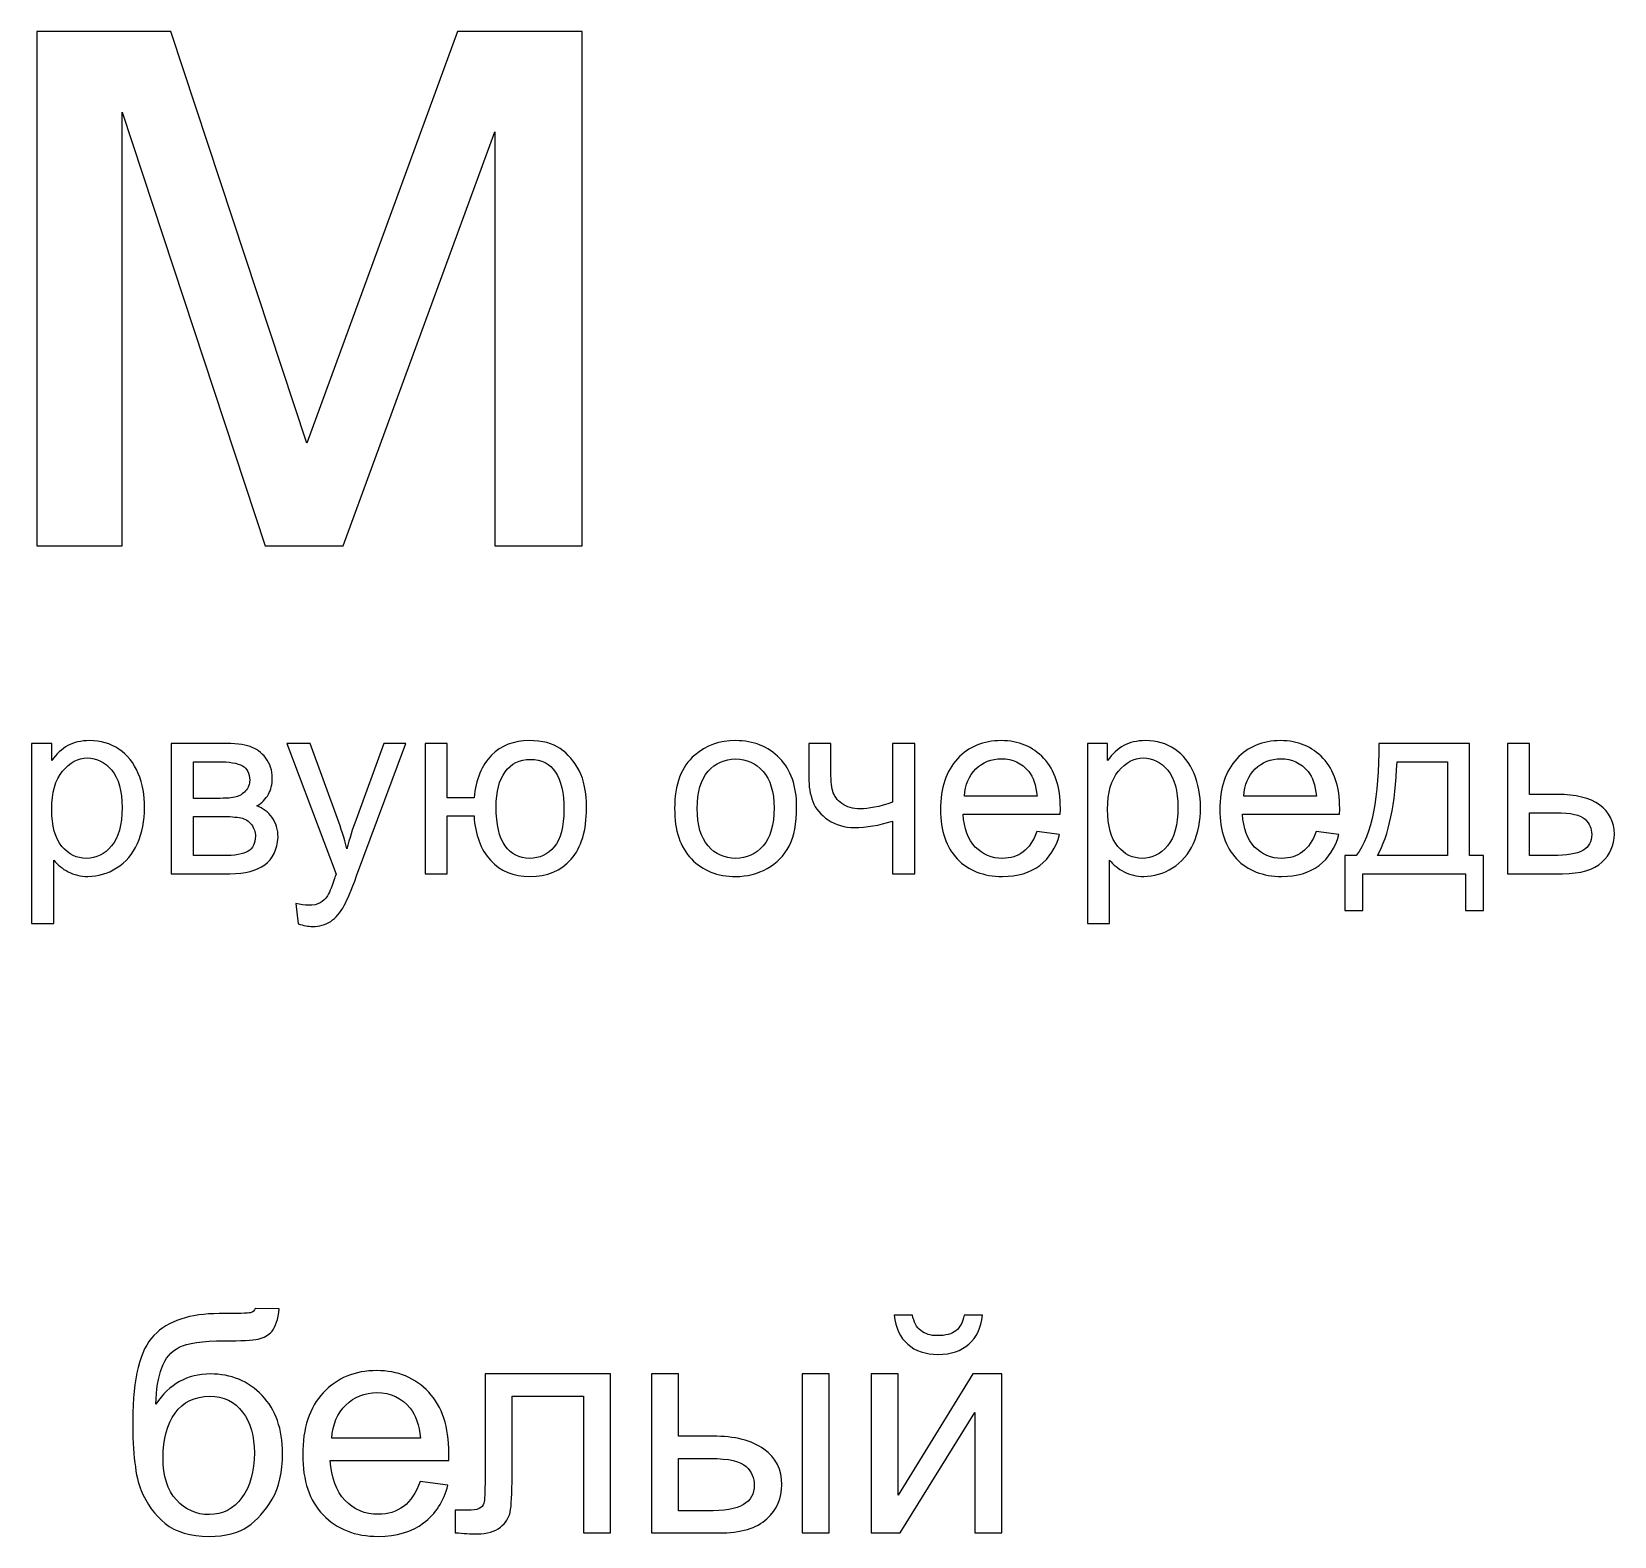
# Model space of a CAD drawing. Header units: millimetres. Extents: x 599 to 6075, y -2288 to 200.
# Drawn here: x 973.7 to 1132.3, y -792.6 to -641.8 of the extents above; entities that cross this region are included whole.
import ezdxf

# ---------------------------------------------------------------- set-up
doc = ezdxf.new("R2010")
doc.units = ezdxf.units.MM
doc.header["$MEASUREMENT"] = 0
doc.layers.add('layer 1', color=7, linetype='Continuous')

msp = doc.modelspace()

# ---------------------------------------------------------------- linework, layer by layer
at = {"layer": 'layer 1', "color": 250}
for points, knots in [([(974.2663, -641.8322), (974.2663, -641.8322), (987.7062, -641.8322), (987.7062, -641.8322), (987.7062, -641.8322), (987.7062, -641.8322), (1001.3282, -683.0789), (1001.3282, -683.0789), (1001.3282, -683.0789), (1001.3282, -683.0789), (1016.4068, -641.8322), (1016.4068, -641.8322), (1016.4068, -641.8322), (1016.4068, -641.8322), (1028.8867, -641.8322), (1028.8867, -641.8322), (1028.8867, -641.8322), (1028.8867, -641.8322), (1028.8867, -693.374), (1028.8867, -693.374), (1028.8867, -693.374), (1028.8867, -693.374), (1020.1475, -693.374), (1020.1475, -693.374), (1020.1475, -693.374), (1020.1475, -693.374), (1020.1475, -651.879), (1020.1475, -651.879), (1020.1475, -651.879), (1020.1475, -651.879), (1004.9696, -693.374), (1004.9696, -693.374), (1004.9696, -693.374), (1004.9696, -693.374), (997.1572, -693.374), (997.1572, -693.374), (997.1572, -693.374), (997.1572, -693.374), (982.8069, -649.8928), (982.8069, -649.8928), (982.8069, -649.8928), (982.8069, -649.8928), (982.8069, -693.374), (982.8069, -693.374), (982.8069, -693.374), (982.8069, -693.374), (974.2663, -693.374), (974.2663, -693.374), (974.2663, -693.374), (974.2663, -693.374), (974.2663, -641.8322), (974.2663, -641.8322)], [0, 0, 0, 0, 0.07142857, 0.07142857, 0.07142857, 0.07142857, 0.14285714, 0.14285714, 0.14285714, 0.14285714, 0.21428571, 0.21428571, 0.21428571, 0.21428571, 0.28571429, 0.28571429, 0.28571429, 0.28571429, 0.35714286, 0.35714286, 0.35714286, 0.35714286, 0.42857143, 0.42857143, 0.42857143, 0.42857143, 0.5, 0.5, 0.5, 0.5, 0.57142857, 0.57142857, 0.57142857, 0.57142857, 0.64285714, 0.64285714, 0.64285714, 0.64285714, 0.71428571, 0.71428571, 0.71428571, 0.71428571, 0.78571429, 0.78571429, 0.78571429, 0.78571429, 0.85714286, 0.85714286, 0.85714286, 0.85714286, 1, 1, 1, 1]), ([(996.1523, -769.778), (996.1523, -769.778), (998.5474, -769.8087), (998.5474, -769.8087), (998.5474, -769.8087), (998.44, -770.8783), (998.1994, -771.6255), (997.8361, -772.0452), (997.8361, -772.0452), (997.4727, -772.4649), (997.007, -772.731), (996.4338, -772.8538), (996.4338, -772.8538), (995.8606, -772.9715), (994.7347, -773.0329), (993.0612, -773.0329), (993.0612, -773.0329), (990.84, -773.0329), (989.3252, -773.2479), (988.5166, -773.6778), (988.5166, -773.6778), (987.7131, -774.1077), (987.1296, -774.7935), (986.7765, -775.7351), (986.7765, -775.7351), (986.4234, -776.6819), (986.2289, -777.8948), (986.188, -779.3841), (986.188, -779.3841), (986.8686, -778.3708), (987.6619, -777.6134), (988.5729, -777.1067), (988.5729, -777.1067), (989.4787, -776.6), (990.5074, -776.3493), (991.6435, -776.3493), (991.6435, -776.3493), (993.7316, -776.3493), (995.4614, -777.0658), (996.833, -778.4987), (996.833, -778.4987), (998.1994, -779.9317), (998.8852, -781.8714), (998.8852, -784.3228), (998.8852, -784.3228), (998.8852, -786.1806), (998.5423, -787.7057), (997.8514, -788.893), (997.8514, -788.893), (997.1605, -790.0803), (996.3417, -791.0015), (995.3949, -791.6515), (995.3949, -791.6515), (994.4532, -792.3015), (993.1635, -792.6239), (991.5361, -792.6239), (991.5361, -792.6239), (989.6425, -792.6239), (988.1737, -792.194), (987.1245, -791.3291), (987.1245, -791.3291), (986.0754, -790.4642), (985.2719, -789.3587), (984.7089, -788.0127), (984.7089, -788.0127), (984.1511, -786.6668), (983.8696, -784.3177), (983.8696, -780.9758), (983.8696, -780.9758), (983.8696, -776.774), (984.581, -773.9439), (985.9986, -772.4853), (985.9986, -772.4853), (987.4162, -771.0268), (989.6015, -770.3), (992.5494, -770.3), (992.5494, -770.3), (994.3867, -770.3), (995.4256, -770.2693), (995.6764, -770.2079), (995.6764, -770.2079), (995.922, -770.1465), (996.0807, -770.0032), (996.1523, -769.778)], [0, 0, 0, 0, 0.04545455, 0.04545455, 0.04545455, 0.04545455, 0.09090909, 0.09090909, 0.09090909, 0.09090909, 0.13636364, 0.13636364, 0.13636364, 0.13636364, 0.18181818, 0.18181818, 0.18181818, 0.18181818, 0.22727273, 0.22727273, 0.22727273, 0.22727273, 0.27272727, 0.27272727, 0.27272727, 0.27272727, 0.31818182, 0.31818182, 0.31818182, 0.31818182, 0.36363636, 0.36363636, 0.36363636, 0.36363636, 0.40909091, 0.40909091, 0.40909091, 0.40909091, 0.45454545, 0.45454545, 0.45454545, 0.45454545, 0.5, 0.5, 0.5, 0.5, 0.54545455, 0.54545455, 0.54545455, 0.54545455, 0.59090909, 0.59090909, 0.59090909, 0.59090909, 0.63636364, 0.63636364, 0.63636364, 0.63636364, 0.68181818, 0.68181818, 0.68181818, 0.68181818, 0.72727273, 0.72727273, 0.72727273, 0.72727273, 0.77272727, 0.77272727, 0.77272727, 0.77272727, 0.81818182, 0.81818182, 0.81818182, 0.81818182, 0.86363636, 0.86363636, 0.86363636, 0.86363636, 0.90909091, 0.90909091, 0.90909091, 0.90909091, 1, 1, 1, 1]), ([(1067.1772, -770.4536), (1067.1772, -770.4536), (1069.0196, -770.4536), (1069.0196, -770.4536), (1069.0196, -770.4536), (1068.8712, -771.7177), (1068.4106, -772.69), (1067.6429, -773.3656), (1067.6429, -773.3656), (1066.8753, -774.0463), (1065.8568, -774.384), (1064.5825, -774.384), (1064.5825, -774.384), (1063.303, -774.384), (1062.2795, -774.0463), (1061.5169, -773.3758), (1061.5169, -773.3758), (1060.7544, -772.7003), (1060.2938, -771.7279), (1060.1454, -770.4536), (1060.1454, -770.4536), (1060.1454, -770.4536), (1061.9878, -770.4536), (1061.9878, -770.4536), (1061.9878, -770.4536), (1062.1259, -771.1445), (1062.4074, -771.6614), (1062.822, -771.9991), (1062.822, -771.9991), (1063.2365, -772.342), (1063.7995, -772.5109), (1064.5006, -772.5109), (1064.5006, -772.5109), (1065.3143, -772.5109), (1065.9285, -772.3472), (1066.343, -772.0145), (1066.343, -772.0145), (1066.7576, -771.687), (1067.039, -771.1649), (1067.1772, -770.4536)], [0, 0, 0, 0, 0.09090909, 0.09090909, 0.09090909, 0.09090909, 0.18181818, 0.18181818, 0.18181818, 0.18181818, 0.27272727, 0.27272727, 0.27272727, 0.27272727, 0.36363636, 0.36363636, 0.36363636, 0.36363636, 0.45454545, 0.45454545, 0.45454545, 0.45454545, 0.54545455, 0.54545455, 0.54545455, 0.54545455, 0.63636364, 0.63636364, 0.63636364, 0.63636364, 0.72727273, 0.72727273, 0.72727273, 0.72727273, 0.81818182, 0.81818182, 0.81818182, 0.81818182, 1, 1, 1, 1]), ([(1012.6624, -787.1274), (1012.6624, -787.1274), (1015.4567, -787.4958), (1015.4567, -787.4958), (1015.4567, -787.4958), (1015.0217, -789.1182), (1014.2079, -790.3823), (1013.0206, -791.2779), (1013.0206, -791.2779), (1011.8333, -792.1735), (1010.3184, -792.6239), (1008.4709, -792.6239), (1008.4709, -792.6239), (1006.1474, -792.6239), (1004.305, -791.9074), (1002.9437, -790.4744), (1002.9437, -790.4744), (1001.5823, -789.0465), (1000.9017, -787.0352), (1000.9017, -784.4507), (1000.9017, -784.4507), (1000.9017, -781.7793), (1001.5874, -779.7014), (1002.9641, -778.2275), (1002.9641, -778.2275), (1004.3408, -776.7485), (1006.1269, -776.0115), (1008.3225, -776.0115), (1008.3225, -776.0115), (1010.4463, -776.0115), (1012.1813, -776.7331), (1013.5273, -778.1814), (1013.5273, -778.1814), (1014.8732, -779.6298), (1015.5488, -781.6667), (1015.5488, -784.2921), (1015.5488, -784.2921), (1015.5488, -784.4507), (1015.5437, -784.6913), (1015.5334, -785.0086), (1015.5334, -785.0086), (1015.5334, -785.0086), (1003.6653, -785.0086), (1003.6653, -785.0086), (1003.6653, -785.0086), (1003.7676, -786.7538), (1004.2589, -788.0946), (1005.1494, -789.0209), (1005.1494, -789.0209), (1006.0348, -789.9473), (1007.1454, -790.413), (1008.4709, -790.413), (1008.4709, -790.413), (1009.4586, -790.413), (1010.303, -790.152), (1010.9991, -789.63), (1010.9991, -789.63), (1011.7002, -789.1079), (1012.2529, -788.2737), (1012.6624, -787.1274)], [0, 0, 0, 0, 0.0625, 0.0625, 0.0625, 0.0625, 0.125, 0.125, 0.125, 0.125, 0.1875, 0.1875, 0.1875, 0.1875, 0.25, 0.25, 0.25, 0.25, 0.3125, 0.3125, 0.3125, 0.3125, 0.375, 0.375, 0.375, 0.375, 0.4375, 0.4375, 0.4375, 0.4375, 0.5, 0.5, 0.5, 0.5, 0.5625, 0.5625, 0.5625, 0.5625, 0.625, 0.625, 0.625, 0.625, 0.6875, 0.6875, 0.6875, 0.6875, 0.75, 0.75, 0.75, 0.75, 0.8125, 0.8125, 0.8125, 0.8125, 0.875, 0.875, 0.875, 0.875, 1, 1, 1, 1]), ([(1019.1722, -776.3493), (1019.1722, -776.3493), (1031.7313, -776.3493), (1031.7313, -776.3493), (1031.7313, -776.3493), (1031.7313, -776.3493), (1031.7313, -792.2707), (1031.7313, -792.2707), (1031.7313, -792.2707), (1031.7313, -792.2707), (1029.0291, -792.2707), (1029.0291, -792.2707), (1029.0291, -792.2707), (1029.0291, -792.2707), (1029.0291, -778.5909), (1029.0291, -778.5909), (1029.0291, -778.5909), (1029.0291, -778.5909), (1021.8744, -778.5909), (1021.8744, -778.5909), (1021.8744, -778.5909), (1021.8744, -778.5909), (1021.8744, -786.5183), (1021.8744, -786.5183), (1021.8744, -786.5183), (1021.8744, -788.3659), (1021.813, -789.5839), (1021.6953, -790.1776), (1021.6953, -790.1776), (1021.5725, -790.7661), (1021.2449, -791.2779), (1020.7076, -791.718), (1020.7076, -791.718), (1020.1651, -792.1582), (1019.3872, -792.3782), (1018.3687, -792.3782), (1018.3687, -792.3782), (1017.7393, -792.3782), (1017.0125, -792.3373), (1016.1937, -792.2605), (1016.1937, -792.2605), (1016.1937, -792.2605), (1016.1937, -790.0138), (1016.1937, -790.0138), (1016.1937, -790.0138), (1016.1937, -790.0138), (1017.3759, -790.0138), (1017.3759, -790.0138), (1017.3759, -790.0138), (1017.9337, -790.0138), (1018.3329, -789.9575), (1018.5735, -789.8398), (1018.5735, -789.8398), (1018.814, -789.7272), (1018.9726, -789.543), (1019.0545, -789.2922), (1019.0545, -789.2922), (1019.1313, -789.0414), (1019.1722, -788.2277), (1019.1722, -786.851), (1019.1722, -786.851), (1019.1722, -786.851), (1019.1722, -776.3493), (1019.1722, -776.3493)], [0, 0, 0, 0, 0.05882353, 0.05882353, 0.05882353, 0.05882353, 0.11764706, 0.11764706, 0.11764706, 0.11764706, 0.17647059, 0.17647059, 0.17647059, 0.17647059, 0.23529412, 0.23529412, 0.23529412, 0.23529412, 0.29411765, 0.29411765, 0.29411765, 0.29411765, 0.35294118, 0.35294118, 0.35294118, 0.35294118, 0.41176471, 0.41176471, 0.41176471, 0.41176471, 0.47058824, 0.47058824, 0.47058824, 0.47058824, 0.52941176, 0.52941176, 0.52941176, 0.52941176, 0.58823529, 0.58823529, 0.58823529, 0.58823529, 0.64705882, 0.64705882, 0.64705882, 0.64705882, 0.70588235, 0.70588235, 0.70588235, 0.70588235, 0.76470588, 0.76470588, 0.76470588, 0.76470588, 0.82352941, 0.82352941, 0.82352941, 0.82352941, 0.88235294, 0.88235294, 0.88235294, 0.88235294, 1, 1, 1, 1]), ([(1035.8614, -776.3493), (1035.8614, -776.3493), (1038.5636, -776.3493), (1038.5636, -776.3493), (1038.5636, -776.3493), (1038.5636, -776.3493), (1038.5636, -782.5828), (1038.5636, -782.5828), (1038.5636, -782.5828), (1038.5636, -782.5828), (1041.972, -782.5828), (1041.972, -782.5828), (1041.972, -782.5828), (1044.1983, -782.5828), (1045.9076, -783.0126), (1047.1103, -783.8776), (1047.1103, -783.8776), (1048.313, -784.7425), (1048.9118, -785.9349), (1048.9118, -787.4549), (1048.9118, -787.4549), (1048.9118, -788.7855), (1048.4102, -789.9217), (1047.4071, -790.8685), (1047.4071, -790.8685), (1046.404, -791.8153), (1044.8022, -792.2861), (1042.5964, -792.2861), (1042.5964, -792.2861), (1042.5964, -792.2861), (1035.8614, -792.2861), (1035.8614, -792.2861), (1035.8614, -792.2861), (1035.8614, -792.2861), (1035.8614, -776.3493), (1035.8614, -776.3493)], [0, 0, 0, 0, 0.1, 0.1, 0.1, 0.1, 0.2, 0.2, 0.2, 0.2, 0.3, 0.3, 0.3, 0.3, 0.4, 0.4, 0.4, 0.4, 0.5, 0.5, 0.5, 0.5, 0.6, 0.6, 0.6, 0.6, 0.7, 0.7, 0.7, 0.7, 0.8, 0.8, 0.8, 0.8, 1, 1, 1, 1]), ([(1050.9384, -776.3493), (1050.9384, -776.3493), (1053.6406, -776.3493), (1053.6406, -776.3493), (1053.6406, -776.3493), (1053.6406, -776.3493), (1053.6406, -792.2861), (1053.6406, -792.2861), (1053.6406, -792.2861), (1053.6406, -792.2861), (1050.9384, -792.2861), (1050.9384, -792.2861), (1050.9384, -792.2861), (1050.9384, -792.2861), (1050.9384, -776.3493), (1050.9384, -776.3493)], [0, 0, 0, 0, 0.2, 0.2, 0.2, 0.2, 0.4, 0.4, 0.4, 0.4, 0.6, 0.6, 0.6, 0.6, 1, 1, 1, 1]), ([(1057.8423, -776.3493), (1057.8423, -776.3493), (1060.5445, -776.3493), (1060.5445, -776.3493), (1060.5445, -776.3493), (1060.5445, -776.3493), (1060.5445, -788.504), (1060.5445, -788.504), (1060.5445, -788.504), (1060.5445, -788.504), (1068.0524, -776.3493), (1068.0524, -776.3493), (1068.0524, -776.3493), (1068.0524, -776.3493), (1070.9542, -776.3493), (1070.9542, -776.3493), (1070.9542, -776.3493), (1070.9542, -776.3493), (1070.9542, -792.2861), (1070.9542, -792.2861), (1070.9542, -792.2861), (1070.9542, -792.2861), (1068.252, -792.2861), (1068.252, -792.2861), (1068.252, -792.2861), (1068.252, -792.2861), (1068.252, -780.2081), (1068.252, -780.2081), (1068.252, -780.2081), (1068.252, -780.2081), (1060.7544, -792.2861), (1060.7544, -792.2861), (1060.7544, -792.2861), (1060.7544, -792.2861), (1057.8423, -792.2861), (1057.8423, -792.2861), (1057.8423, -792.2861), (1057.8423, -792.2861), (1057.8423, -776.3493), (1057.8423, -776.3493)], [0, 0, 0, 0, 0.09090909, 0.09090909, 0.09090909, 0.09090909, 0.18181818, 0.18181818, 0.18181818, 0.18181818, 0.27272727, 0.27272727, 0.27272727, 0.27272727, 0.36363636, 0.36363636, 0.36363636, 0.36363636, 0.45454545, 0.45454545, 0.45454545, 0.45454545, 0.54545455, 0.54545455, 0.54545455, 0.54545455, 0.63636364, 0.63636364, 0.63636364, 0.63636364, 0.72727273, 0.72727273, 0.72727273, 0.72727273, 0.81818182, 0.81818182, 0.81818182, 0.81818182, 1, 1, 1, 1]), ([(1003.8188, -782.7977), (1003.8188, -782.7977), (1012.6931, -782.7977), (1012.6931, -782.7977), (1012.6931, -782.7977), (1012.5754, -781.4568), (1012.2325, -780.4537), (1011.6746, -779.7833), (1011.6746, -779.7833), (1010.8199, -778.7444), (1009.7043, -778.2224), (1008.3378, -778.2224), (1008.3378, -778.2224), (1007.0993, -778.2224), (1006.0604, -778.6369), (1005.216, -779.466), (1005.216, -779.466), (1004.3766, -780.2951), (1003.9109, -781.4057), (1003.8188, -782.7977)], [0, 0, 0, 0, 0.16666667, 0.16666667, 0.16666667, 0.16666667, 0.33333333, 0.33333333, 0.33333333, 0.33333333, 0.5, 0.5, 0.5, 0.5, 0.66666667, 0.66666667, 0.66666667, 0.66666667, 1, 1, 1, 1]), ([(996.0602, -784.246), (996.0602, -782.593), (995.6661, -781.2368), (994.8831, -780.1774), (994.8831, -780.1774), (994.1001, -779.118), (992.9946, -778.5909), (991.5668, -778.5909), (991.5668, -778.5909), (990.0775, -778.5909), (988.9311, -779.1487), (988.1225, -780.2695), (988.1225, -780.2695), (987.3139, -781.3852), (986.9096, -782.8745), (986.9096, -784.7425), (986.9096, -784.7425), (986.9096, -786.5849), (987.3548, -787.9974), (988.2504, -788.9749), (988.2504, -788.9749), (989.1409, -789.9524), (990.2464, -790.4437), (991.5514, -790.4437), (991.5514, -790.4437), (992.8923, -790.4437), (993.9773, -789.8756), (994.8115, -788.7446), (994.8115, -788.7446), (995.6457, -787.6135), (996.0602, -786.114), (996.0602, -784.246)], [0, 0, 0, 0, 0.11111111, 0.11111111, 0.11111111, 0.11111111, 0.22222222, 0.22222222, 0.22222222, 0.22222222, 0.33333333, 0.33333333, 0.33333333, 0.33333333, 0.44444444, 0.44444444, 0.44444444, 0.44444444, 0.55555556, 0.55555556, 0.55555556, 0.55555556, 0.66666667, 0.66666667, 0.66666667, 0.66666667, 0.77777778, 0.77777778, 0.77777778, 0.77777778, 1, 1, 1, 1]), ([(1038.5636, -790.0752), (1038.5636, -790.0752), (1041.3988, -790.0752), (1041.3988, -790.0752), (1041.3988, -790.0752), (1043.1031, -790.0752), (1044.3262, -789.8654), (1045.0529, -789.4457), (1045.0529, -789.4457), (1045.7848, -789.0261), (1046.1481, -788.371), (1046.1481, -787.4805), (1046.1481, -787.4805), (1046.1481, -786.7896), (1045.8769, -786.1754), (1045.3395, -785.633), (1045.3395, -785.633), (1044.797, -785.0956), (1043.6046, -784.8243), (1041.7571, -784.8243), (1041.7571, -784.8243), (1041.7571, -784.8243), (1038.5636, -784.8243), (1038.5636, -784.8243), (1038.5636, -784.8243), (1038.5636, -784.8243), (1038.5636, -790.0752), (1038.5636, -790.0752)], [0, 0, 0, 0, 0.125, 0.125, 0.125, 0.125, 0.25, 0.25, 0.25, 0.25, 0.375, 0.375, 0.375, 0.375, 0.5, 0.5, 0.5, 0.5, 0.625, 0.625, 0.625, 0.625, 0.75, 0.75, 0.75, 0.75, 1, 1, 1, 1])]:
    msp.add_open_spline(points, degree=3, knots=knots, dxfattribs=at)
at = {"layer": 'layer 1', "color": 114}
for points, knots in [([(973.7467, -731.2235), (973.7467, -731.2235), (973.7467, -713.1592), (973.7467, -713.1592), (973.7467, -713.1592), (973.7467, -713.1592), (975.7594, -713.1592), (975.7594, -713.1592), (975.7594, -713.1592), (975.7594, -713.1592), (975.7594, -714.8742), (975.7594, -714.8742), (975.7594, -714.8742), (976.2333, -714.2117), (976.77, -713.7127), (977.3696, -713.3814), (977.3696, -713.3814), (977.9651, -713.0502), (978.6905, -712.8824), (979.5417, -712.8824), (979.5417, -712.8824), (980.6571, -712.8824), (981.6383, -713.1676), (982.4895, -713.742), (982.4895, -713.742), (983.3407, -714.3123), (983.9823, -715.1216), (984.4184, -716.1615), (984.4184, -716.1615), (984.8503, -717.2056), (985.0683, -718.3462), (985.0683, -719.5915), (985.0683, -719.5915), (985.0683, -720.9208), (984.8293, -722.12), (984.3513, -723.1893), (984.3513, -723.1893), (983.8733, -724.2544), (983.1772, -725.0721), (982.2631, -725.6423), (982.2631, -725.6423), (981.3532, -726.2084), (980.3929, -726.4936), (979.3866, -726.4936), (979.3866, -726.4936), (978.6486, -726.4936), (977.986, -726.3384), (977.4032, -726.0281), (977.4032, -726.0281), (976.8161, -725.7178), (976.3381, -725.3278), (975.9607, -724.854), (975.9607, -724.854), (975.9607, -724.854), (975.9607, -731.2235), (975.9607, -731.2235), (975.9607, -731.2235), (975.9607, -731.2235), (973.7467, -731.2235), (973.7467, -731.2235)], [0, 0, 0, 0, 0.0625, 0.0625, 0.0625, 0.0625, 0.125, 0.125, 0.125, 0.125, 0.1875, 0.1875, 0.1875, 0.1875, 0.25, 0.25, 0.25, 0.25, 0.3125, 0.3125, 0.3125, 0.3125, 0.375, 0.375, 0.375, 0.375, 0.4375, 0.4375, 0.4375, 0.4375, 0.5, 0.5, 0.5, 0.5, 0.5625, 0.5625, 0.5625, 0.5625, 0.625, 0.625, 0.625, 0.625, 0.6875, 0.6875, 0.6875, 0.6875, 0.75, 0.75, 0.75, 0.75, 0.8125, 0.8125, 0.8125, 0.8125, 0.875, 0.875, 0.875, 0.875, 1, 1, 1, 1]), ([(987.7394, -713.1592), (987.7394, -713.1592), (992.8341, -713.1592), (992.8341, -713.1592), (992.8341, -713.1592), (994.0837, -713.1592), (995.0146, -713.264), (995.6268, -713.4737), (995.6268, -713.4737), (996.2348, -713.6833), (996.759, -714.0649), (997.1951, -714.6226), (997.1951, -714.6226), (997.6354, -715.1845), (997.8534, -715.8512), (997.8534, -716.6311), (997.8534, -716.6311), (997.8534, -717.2559), (997.7234, -717.801), (997.4676, -718.2623), (997.4676, -718.2623), (997.2077, -718.7277), (996.8219, -719.1177), (996.3019, -719.428), (996.3019, -719.428), (996.9141, -719.6335), (997.4215, -720.0151), (997.8282, -720.5769), (997.8282, -720.5769), (998.2308, -721.1346), (998.4321, -721.8014), (998.4321, -722.5687), (998.4321, -722.5687), (998.3524, -723.8057), (997.9079, -724.724), (997.107, -725.3195), (997.107, -725.3195), (996.3061, -725.9191), (995.1404, -726.2168), (993.6141, -726.2168), (993.6141, -726.2168), (993.6141, -726.2168), (987.7394, -726.2168), (987.7394, -726.2168), (987.7394, -726.2168), (987.7394, -726.2168), (987.7394, -713.1592), (987.7394, -713.1592)], [0, 0, 0, 0, 0.07692308, 0.07692308, 0.07692308, 0.07692308, 0.15384615, 0.15384615, 0.15384615, 0.15384615, 0.23076923, 0.23076923, 0.23076923, 0.23076923, 0.30769231, 0.30769231, 0.30769231, 0.30769231, 0.38461538, 0.38461538, 0.38461538, 0.38461538, 0.46153846, 0.46153846, 0.46153846, 0.46153846, 0.53846154, 0.53846154, 0.53846154, 0.53846154, 0.61538462, 0.61538462, 0.61538462, 0.61538462, 0.69230769, 0.69230769, 0.69230769, 0.69230769, 0.76923077, 0.76923077, 0.76923077, 0.76923077, 0.84615385, 0.84615385, 0.84615385, 0.84615385, 1, 1, 1, 1]), ([(1000.4532, -731.2361), (1000.4532, -731.2361), (1000.2016, -729.1898), (1000.2016, -729.1898), (1000.2016, -729.1898), (1000.688, -729.3198), (1001.1073, -729.3869), (1001.4679, -729.3869), (1001.4679, -729.3869), (1001.9627, -729.3869), (1002.3569, -729.303), (1002.6504, -729.1395), (1002.6504, -729.1395), (1002.9481, -728.9759), (1003.1913, -728.7453), (1003.38, -728.4518), (1003.38, -728.4518), (1003.5184, -728.2295), (1003.7448, -727.6802), (1004.0551, -726.7997), (1004.0551, -726.7997), (1004.0971, -726.6781), (1004.16, -726.4977), (1004.2522, -726.2587), (1004.2522, -726.2587), (1004.2522, -726.2587), (999.2958, -713.1592), (999.2958, -713.1592), (999.2958, -713.1592), (999.2958, -713.1592), (1001.6608, -713.1592), (1001.6608, -713.1592), (1001.6608, -713.1592), (1001.6608, -713.1592), (1004.3864, -720.6985), (1004.3864, -720.6985), (1004.3864, -720.6985), (1004.7428, -721.6504), (1005.0573, -722.6568), (1005.3382, -723.7135), (1005.3382, -723.7135), (1005.594, -722.7197), (1005.8959, -721.7385), (1006.2482, -720.774), (1006.2482, -720.774), (1006.2482, -720.774), (1009.0325, -713.1592), (1009.0325, -713.1592), (1009.0325, -713.1592), (1009.0325, -713.1592), (1011.2423, -713.1592), (1011.2423, -713.1592), (1011.2423, -713.1592), (1011.2423, -713.1592), (1006.3069, -726.4432), (1006.3069, -726.4432), (1006.3069, -726.4432), (1005.7743, -727.8731), (1005.3592, -728.8543), (1005.0615, -729.3952), (1005.0615, -729.3952), (1004.6673, -730.1207), (1004.2145, -730.6532), (1003.7071, -730.9929), (1003.7071, -730.9929), (1003.1955, -731.3325), (1002.5875, -731.5002), (1001.8831, -731.5002), (1001.8831, -731.5002), (1001.4553, -731.5002), (1000.9773, -731.4122), (1000.4532, -731.2361)], [0, 0, 0, 0, 0.05263158, 0.05263158, 0.05263158, 0.05263158, 0.10526316, 0.10526316, 0.10526316, 0.10526316, 0.15789474, 0.15789474, 0.15789474, 0.15789474, 0.21052632, 0.21052632, 0.21052632, 0.21052632, 0.26315789, 0.26315789, 0.26315789, 0.26315789, 0.31578947, 0.31578947, 0.31578947, 0.31578947, 0.36842105, 0.36842105, 0.36842105, 0.36842105, 0.42105263, 0.42105263, 0.42105263, 0.42105263, 0.47368421, 0.47368421, 0.47368421, 0.47368421, 0.52631579, 0.52631579, 0.52631579, 0.52631579, 0.57894737, 0.57894737, 0.57894737, 0.57894737, 0.63157895, 0.63157895, 0.63157895, 0.63157895, 0.68421053, 0.68421053, 0.68421053, 0.68421053, 0.73684211, 0.73684211, 0.73684211, 0.73684211, 0.78947368, 0.78947368, 0.78947368, 0.78947368, 0.84210526, 0.84210526, 0.84210526, 0.84210526, 0.89473684, 0.89473684, 0.89473684, 0.89473684, 1, 1, 1, 1]), ([(1013.1586, -713.1592), (1013.1586, -713.1592), (1015.3726, -713.1592), (1015.3726, -713.1592), (1015.3726, -713.1592), (1015.3726, -713.1592), (1015.3726, -718.6187), (1015.3726, -718.6187), (1015.3726, -718.6187), (1015.3726, -718.6187), (1018.0646, -718.6187), (1018.0646, -718.6187), (1018.0646, -718.6187), (1018.2617, -716.7569), (1018.8445, -715.3354), (1019.8132, -714.3542), (1019.8132, -714.3542), (1020.786, -713.373), (1022.044, -712.8824), (1023.5912, -712.8824), (1023.5912, -712.8824), (1024.9079, -712.8824), (1025.9478, -713.1466), (1026.7068, -713.6791), (1026.7068, -713.6791), (1027.47, -714.2117), (1028.0989, -714.9413), (1028.5937, -715.8764), (1028.5937, -715.8764), (1029.0885, -716.8073), (1029.3359, -718.061), (1029.3359, -719.6377), (1029.3359, -719.6377), (1029.3359, -721.8852), (1028.8244, -723.5919), (1027.8012, -724.7534), (1027.8012, -724.7534), (1026.7781, -725.9149), (1025.3901, -726.4936), (1023.6374, -726.4936), (1023.6374, -726.4936), (1022.0104, -726.4936), (1020.7063, -725.9526), (1019.7209, -724.875), (1019.7209, -724.875), (1018.7397, -723.7931), (1018.1862, -722.3129), (1018.0646, -720.4302), (1018.0646, -720.4302), (1018.0646, -720.4302), (1015.3726, -720.4302), (1015.3726, -720.4302), (1015.3726, -720.4302), (1015.3726, -720.4302), (1015.3726, -726.2168), (1015.3726, -726.2168), (1015.3726, -726.2168), (1015.3726, -726.2168), (1013.1586, -726.2168), (1013.1586, -726.2168), (1013.1586, -726.2168), (1013.1586, -726.2168), (1013.1586, -713.1592), (1013.1586, -713.1592)], [0, 0, 0, 0, 0.05882353, 0.05882353, 0.05882353, 0.05882353, 0.11764706, 0.11764706, 0.11764706, 0.11764706, 0.17647059, 0.17647059, 0.17647059, 0.17647059, 0.23529412, 0.23529412, 0.23529412, 0.23529412, 0.29411765, 0.29411765, 0.29411765, 0.29411765, 0.35294118, 0.35294118, 0.35294118, 0.35294118, 0.41176471, 0.41176471, 0.41176471, 0.41176471, 0.47058824, 0.47058824, 0.47058824, 0.47058824, 0.52941176, 0.52941176, 0.52941176, 0.52941176, 0.58823529, 0.58823529, 0.58823529, 0.58823529, 0.64705882, 0.64705882, 0.64705882, 0.64705882, 0.70588235, 0.70588235, 0.70588235, 0.70588235, 0.76470588, 0.76470588, 0.76470588, 0.76470588, 0.82352941, 0.82352941, 0.82352941, 0.82352941, 0.88235294, 0.88235294, 0.88235294, 0.88235294, 1, 1, 1, 1]), ([(1038.1627, -719.688), (1038.1627, -717.2769), (1038.8336, -715.4906), (1040.1796, -714.3291), (1040.1796, -714.3291), (1041.2992, -713.3646), (1042.6703, -712.8824), (1044.2847, -712.8824), (1044.2847, -712.8824), (1046.0752, -712.8824), (1047.5428, -713.4695), (1048.6834, -714.6436), (1048.6834, -714.6436), (1049.8197, -715.8135), (1050.39, -717.4362), (1050.39, -719.5035), (1050.39, -719.5035), (1050.39, -721.1808), (1050.1384, -722.4974), (1049.6352, -723.4577), (1049.6352, -723.4577), (1049.1321, -724.4179), (1048.3983, -725.1643), (1047.4338, -725.6968), (1047.4338, -725.6968), (1046.4736, -726.2294), (1045.4211, -726.4936), (1044.2847, -726.4936), (1044.2847, -726.4936), (1042.4565, -726.4936), (1040.9805, -725.9107), (1039.8525, -724.7408), (1039.8525, -724.7408), (1038.7245, -723.5709), (1038.1627, -721.8852), (1038.1627, -719.688)], [0, 0, 0, 0, 0.1, 0.1, 0.1, 0.1, 0.2, 0.2, 0.2, 0.2, 0.3, 0.3, 0.3, 0.3, 0.4, 0.4, 0.4, 0.4, 0.5, 0.5, 0.5, 0.5, 0.6, 0.6, 0.6, 0.6, 0.7, 0.7, 0.7, 0.7, 0.8, 0.8, 0.8, 0.8, 1, 1, 1, 1]), ([(1051.6019, -713.1592), (1051.6019, -713.1592), (1053.8159, -713.1592), (1053.8159, -713.1592), (1053.8159, -713.1592), (1053.8159, -713.1592), (1053.8159, -715.6248), (1053.8159, -715.6248), (1053.8159, -715.6248), (1053.8159, -716.6898), (1053.8788, -717.4614), (1054.0088, -717.9394), (1054.0088, -717.9394), (1054.1345, -718.4174), (1054.4407, -718.8368), (1054.9271, -719.1932), (1054.9271, -719.1932), (1055.4093, -719.5496), (1056.0173, -719.7257), (1056.7511, -719.7257), (1056.7511, -719.7257), (1057.5897, -719.7257), (1058.6716, -719.5035), (1060.005, -719.0632), (1060.005, -719.0632), (1060.005, -719.0632), (1060.005, -713.1592), (1060.005, -713.1592), (1060.005, -713.1592), (1060.005, -713.1592), (1062.219, -713.1592), (1062.219, -713.1592), (1062.219, -713.1592), (1062.219, -713.1592), (1062.219, -726.2168), (1062.219, -726.2168), (1062.219, -726.2168), (1062.219, -726.2168), (1060.005, -726.2168), (1060.005, -726.2168), (1060.005, -726.2168), (1060.005, -726.2168), (1060.005, -720.9459), (1060.005, -720.9459), (1060.005, -720.9459), (1058.6422, -721.3737), (1057.3675, -721.5875), (1056.185, -721.5875), (1056.185, -721.5875), (1055.1912, -721.5875), (1054.3149, -721.3359), (1053.5559, -720.8327), (1053.5559, -720.8327), (1052.7969, -720.3295), (1052.2812, -719.7131), (1052.0086, -718.9835), (1052.0086, -718.9835), (1051.736, -718.2539), (1051.6019, -717.453), (1051.6019, -716.5766), (1051.6019, -716.5766), (1051.6019, -716.5766), (1051.6019, -713.1592), (1051.6019, -713.1592)], [0, 0, 0, 0, 0.05882353, 0.05882353, 0.05882353, 0.05882353, 0.11764706, 0.11764706, 0.11764706, 0.11764706, 0.17647059, 0.17647059, 0.17647059, 0.17647059, 0.23529412, 0.23529412, 0.23529412, 0.23529412, 0.29411765, 0.29411765, 0.29411765, 0.29411765, 0.35294118, 0.35294118, 0.35294118, 0.35294118, 0.41176471, 0.41176471, 0.41176471, 0.41176471, 0.47058824, 0.47058824, 0.47058824, 0.47058824, 0.52941176, 0.52941176, 0.52941176, 0.52941176, 0.58823529, 0.58823529, 0.58823529, 0.58823529, 0.64705882, 0.64705882, 0.64705882, 0.64705882, 0.70588235, 0.70588235, 0.70588235, 0.70588235, 0.76470588, 0.76470588, 0.76470588, 0.76470588, 0.82352941, 0.82352941, 0.82352941, 0.82352941, 0.88235294, 0.88235294, 0.88235294, 0.88235294, 1, 1, 1, 1]), ([(1074.4464, -721.9901), (1074.4464, -721.9901), (1076.7359, -722.292), (1076.7359, -722.292), (1076.7359, -722.292), (1076.3794, -723.6212), (1075.7127, -724.6569), (1074.7399, -725.3907), (1074.7399, -725.3907), (1073.7671, -726.1245), (1072.5259, -726.4936), (1071.0121, -726.4936), (1071.0121, -726.4936), (1069.1084, -726.4936), (1067.5989, -725.9065), (1066.4835, -724.7324), (1066.4835, -724.7324), (1065.3681, -723.5625), (1064.8104, -721.9146), (1064.8104, -719.797), (1064.8104, -719.797), (1064.8104, -717.6082), (1065.3723, -715.9057), (1066.5003, -714.6981), (1066.5003, -714.6981), (1067.6282, -713.4862), (1069.0916, -712.8824), (1070.8905, -712.8824), (1070.8905, -712.8824), (1072.6307, -712.8824), (1074.0522, -713.4737), (1075.155, -714.6603), (1075.155, -714.6603), (1076.2578, -715.847), (1076.8113, -717.5159), (1076.8113, -719.667), (1076.8113, -719.667), (1076.8113, -719.797), (1076.8071, -719.9941), (1076.7987, -720.2541), (1076.7987, -720.2541), (1076.7987, -720.2541), (1067.0747, -720.2541), (1067.0747, -720.2541), (1067.0747, -720.2541), (1067.1586, -721.684), (1067.5611, -722.7826), (1068.2907, -723.5415), (1068.2907, -723.5415), (1069.0162, -724.3005), (1069.9261, -724.6821), (1071.0121, -724.6821), (1071.0121, -724.6821), (1071.8214, -724.6821), (1072.5133, -724.4682), (1073.0836, -724.0405), (1073.0836, -724.0405), (1073.658, -723.6128), (1074.1109, -722.9293), (1074.4464, -721.9901)], [0, 0, 0, 0, 0.0625, 0.0625, 0.0625, 0.0625, 0.125, 0.125, 0.125, 0.125, 0.1875, 0.1875, 0.1875, 0.1875, 0.25, 0.25, 0.25, 0.25, 0.3125, 0.3125, 0.3125, 0.3125, 0.375, 0.375, 0.375, 0.375, 0.4375, 0.4375, 0.4375, 0.4375, 0.5, 0.5, 0.5, 0.5, 0.5625, 0.5625, 0.5625, 0.5625, 0.625, 0.625, 0.625, 0.625, 0.6875, 0.6875, 0.6875, 0.6875, 0.75, 0.75, 0.75, 0.75, 0.8125, 0.8125, 0.8125, 0.8125, 0.875, 0.875, 0.875, 0.875, 1, 1, 1, 1]), ([(1079.5327, -731.2235), (1079.5327, -731.2235), (1079.5327, -713.1592), (1079.5327, -713.1592), (1079.5327, -713.1592), (1079.5327, -713.1592), (1081.5454, -713.1592), (1081.5454, -713.1592), (1081.5454, -713.1592), (1081.5454, -713.1592), (1081.5454, -714.8742), (1081.5454, -714.8742), (1081.5454, -714.8742), (1082.0193, -714.2117), (1082.556, -713.7127), (1083.1556, -713.3814), (1083.1556, -713.3814), (1083.7511, -713.0502), (1084.4765, -712.8824), (1085.3277, -712.8824), (1085.3277, -712.8824), (1086.4431, -712.8824), (1087.4243, -713.1676), (1088.2755, -713.742), (1088.2755, -713.742), (1089.1267, -714.3123), (1089.7683, -715.1216), (1090.2044, -716.1615), (1090.2044, -716.1615), (1090.6363, -717.2056), (1090.8543, -718.3462), (1090.8543, -719.5915), (1090.8543, -719.5915), (1090.8543, -720.9208), (1090.6153, -722.12), (1090.1373, -723.1893), (1090.1373, -723.1893), (1089.6593, -724.2544), (1088.9632, -725.0721), (1088.0491, -725.6423), (1088.0491, -725.6423), (1087.1392, -726.2084), (1086.1789, -726.4936), (1085.1726, -726.4936), (1085.1726, -726.4936), (1084.4346, -726.4936), (1083.772, -726.3384), (1083.1892, -726.0281), (1083.1892, -726.0281), (1082.6021, -725.7178), (1082.1241, -725.3278), (1081.7467, -724.854), (1081.7467, -724.854), (1081.7467, -724.854), (1081.7467, -731.2235), (1081.7467, -731.2235), (1081.7467, -731.2235), (1081.7467, -731.2235), (1079.5327, -731.2235), (1079.5327, -731.2235)], [0, 0, 0, 0, 0.0625, 0.0625, 0.0625, 0.0625, 0.125, 0.125, 0.125, 0.125, 0.1875, 0.1875, 0.1875, 0.1875, 0.25, 0.25, 0.25, 0.25, 0.3125, 0.3125, 0.3125, 0.3125, 0.375, 0.375, 0.375, 0.375, 0.4375, 0.4375, 0.4375, 0.4375, 0.5, 0.5, 0.5, 0.5, 0.5625, 0.5625, 0.5625, 0.5625, 0.625, 0.625, 0.625, 0.625, 0.6875, 0.6875, 0.6875, 0.6875, 0.75, 0.75, 0.75, 0.75, 0.8125, 0.8125, 0.8125, 0.8125, 0.875, 0.875, 0.875, 0.875, 1, 1, 1, 1]), ([(1102.4318, -721.9901), (1102.4318, -721.9901), (1104.7213, -722.292), (1104.7213, -722.292), (1104.7213, -722.292), (1104.3648, -723.6212), (1103.6981, -724.6569), (1102.7253, -725.3907), (1102.7253, -725.3907), (1101.7525, -726.1245), (1100.5113, -726.4936), (1098.9975, -726.4936), (1098.9975, -726.4936), (1097.0938, -726.4936), (1095.5843, -725.9065), (1094.4689, -724.7324), (1094.4689, -724.7324), (1093.3535, -723.5625), (1092.7958, -721.9146), (1092.7958, -719.797), (1092.7958, -719.797), (1092.7958, -717.6082), (1093.3577, -715.9057), (1094.4857, -714.6981), (1094.4857, -714.6981), (1095.6136, -713.4862), (1097.077, -712.8824), (1098.8759, -712.8824), (1098.8759, -712.8824), (1100.6161, -712.8824), (1102.0376, -713.4737), (1103.1404, -714.6603), (1103.1404, -714.6603), (1104.2432, -715.847), (1104.7967, -717.5159), (1104.7967, -719.667), (1104.7967, -719.667), (1104.7967, -719.797), (1104.7925, -719.9941), (1104.7841, -720.2541), (1104.7841, -720.2541), (1104.7841, -720.2541), (1095.0601, -720.2541), (1095.0601, -720.2541), (1095.0601, -720.2541), (1095.144, -721.684), (1095.5465, -722.7826), (1096.2761, -723.5415), (1096.2761, -723.5415), (1097.0016, -724.3005), (1097.9115, -724.6821), (1098.9975, -724.6821), (1098.9975, -724.6821), (1099.8068, -724.6821), (1100.4987, -724.4682), (1101.069, -724.0405), (1101.069, -724.0405), (1101.6434, -723.6128), (1102.0963, -722.9293), (1102.4318, -721.9901)], [0, 0, 0, 0, 0.0625, 0.0625, 0.0625, 0.0625, 0.125, 0.125, 0.125, 0.125, 0.1875, 0.1875, 0.1875, 0.1875, 0.25, 0.25, 0.25, 0.25, 0.3125, 0.3125, 0.3125, 0.3125, 0.375, 0.375, 0.375, 0.375, 0.4375, 0.4375, 0.4375, 0.4375, 0.5, 0.5, 0.5, 0.5, 0.5625, 0.5625, 0.5625, 0.5625, 0.625, 0.625, 0.625, 0.625, 0.6875, 0.6875, 0.6875, 0.6875, 0.75, 0.75, 0.75, 0.75, 0.8125, 0.8125, 0.8125, 0.8125, 0.875, 0.875, 0.875, 0.875, 1, 1, 1, 1]), ([(1108.7006, -713.1592), (1108.7006, -713.1592), (1117.8082, -713.1592), (1117.8082, -713.1592), (1117.8082, -713.1592), (1117.8082, -713.1592), (1117.8082, -724.4053), (1117.8082, -724.4053), (1117.8082, -724.4053), (1117.8082, -724.4053), (1119.2171, -724.4053), (1119.2171, -724.4053), (1119.2171, -724.4053), (1119.2171, -724.4053), (1119.2171, -729.9152), (1119.2171, -729.9152), (1119.2171, -729.9152), (1119.2171, -729.9152), (1117.4057, -729.9152), (1117.4057, -729.9152), (1117.4057, -729.9152), (1117.4057, -729.9152), (1117.4057, -726.2168), (1117.4057, -726.2168), (1117.4057, -726.2168), (1117.4057, -726.2168), (1107.1156, -726.2168), (1107.1156, -726.2168), (1107.1156, -726.2168), (1107.1156, -726.2168), (1107.1156, -729.9152), (1107.1156, -729.9152), (1107.1156, -729.9152), (1107.1156, -729.9152), (1105.3041, -729.9152), (1105.3041, -729.9152), (1105.3041, -729.9152), (1105.3041, -729.9152), (1105.3041, -724.4053), (1105.3041, -724.4053), (1105.3041, -724.4053), (1105.3041, -724.4053), (1106.4614, -724.4053), (1106.4614, -724.4053), (1106.4614, -724.4053), (1108.0213, -722.2878), (1108.7677, -718.5391), (1108.7006, -713.1592)], [0, 0, 0, 0, 0.07692308, 0.07692308, 0.07692308, 0.07692308, 0.15384615, 0.15384615, 0.15384615, 0.15384615, 0.23076923, 0.23076923, 0.23076923, 0.23076923, 0.30769231, 0.30769231, 0.30769231, 0.30769231, 0.38461538, 0.38461538, 0.38461538, 0.38461538, 0.46153846, 0.46153846, 0.46153846, 0.46153846, 0.53846154, 0.53846154, 0.53846154, 0.53846154, 0.61538462, 0.61538462, 0.61538462, 0.61538462, 0.69230769, 0.69230769, 0.69230769, 0.69230769, 0.76923077, 0.76923077, 0.76923077, 0.76923077, 0.84615385, 0.84615385, 0.84615385, 0.84615385, 1, 1, 1, 1]), ([(1121.5947, -713.1592), (1121.5947, -713.1592), (1123.8087, -713.1592), (1123.8087, -713.1592), (1123.8087, -713.1592), (1123.8087, -713.1592), (1123.8087, -718.2665), (1123.8087, -718.2665), (1123.8087, -718.2665), (1123.8087, -718.2665), (1126.6098, -718.2665), (1126.6098, -718.2665), (1126.6098, -718.2665), (1128.438, -718.2665), (1129.8427, -718.6187), (1130.8323, -719.3274), (1130.8323, -719.3274), (1131.8177, -720.036), (1132.3125, -721.013), (1132.3125, -722.2584), (1132.3125, -722.2584), (1132.3125, -723.3487), (1131.9016, -724.2795), (1131.0755, -725.0553), (1131.0755, -725.0553), (1130.2536, -725.831), (1128.937, -726.2168), (1127.1255, -726.2168), (1127.1255, -726.2168), (1127.1255, -726.2168), (1121.5947, -726.2168), (1121.5947, -726.2168), (1121.5947, -726.2168), (1121.5947, -726.2168), (1121.5947, -713.1592), (1121.5947, -713.1592)], [0, 0, 0, 0, 0.1, 0.1, 0.1, 0.1, 0.2, 0.2, 0.2, 0.2, 0.3, 0.3, 0.3, 0.3, 0.4, 0.4, 0.4, 0.4, 0.5, 0.5, 0.5, 0.5, 0.6, 0.6, 0.6, 0.6, 0.7, 0.7, 0.7, 0.7, 0.8, 0.8, 0.8, 0.8, 1, 1, 1, 1]), ([(975.7594, -719.7677), (975.7594, -721.4407), (976.0991, -722.6777), (976.7742, -723.4786), (976.7742, -723.4786), (977.4535, -724.2795), (978.2754, -724.6821), (979.2398, -724.6821), (979.2398, -724.6821), (980.221, -724.6821), (981.0596, -724.267), (981.7557, -723.4367), (981.7557, -723.4367), (982.456, -722.6065), (982.804, -721.3233), (982.804, -719.5832), (982.804, -719.5832), (982.804, -717.9227), (982.4644, -716.6815), (981.7809, -715.8554), (981.7809, -715.8554), (981.0974, -715.0293), (980.2839, -714.6184), (979.3362, -714.6184), (979.3362, -714.6184), (978.397, -714.6184), (977.5667, -715.0587), (976.8455, -715.9351), (976.8455, -715.9351), (976.1201, -716.8156), (975.7594, -718.0904), (975.7594, -719.7677)], [0, 0, 0, 0, 0.11111111, 0.11111111, 0.11111111, 0.11111111, 0.22222222, 0.22222222, 0.22222222, 0.22222222, 0.33333333, 0.33333333, 0.33333333, 0.33333333, 0.44444444, 0.44444444, 0.44444444, 0.44444444, 0.55555556, 0.55555556, 0.55555556, 0.55555556, 0.66666667, 0.66666667, 0.66666667, 0.66666667, 0.77777778, 0.77777778, 0.77777778, 0.77777778, 1, 1, 1, 1]), ([(989.9534, -718.669), (989.9534, -718.669), (992.3016, -718.669), (992.3016, -718.669), (992.3016, -718.669), (993.2367, -718.669), (993.8824, -718.6187), (994.2305, -718.5223), (994.2305, -718.5223), (994.5827, -718.4216), (994.8972, -718.2246), (995.174, -717.9227), (995.174, -717.9227), (995.4507, -717.6249), (995.5891, -717.2643), (995.5891, -716.845), (995.5891, -716.845), (995.5891, -716.1531), (995.3459, -715.6751), (994.8637, -715.4025), (994.8637, -715.4025), (994.3772, -715.13), (993.547, -714.9958), (992.3729, -714.9958), (992.3729, -714.9958), (992.3729, -714.9958), (989.9534, -714.9958), (989.9534, -714.9958), (989.9534, -714.9958), (989.9534, -714.9958), (989.9534, -718.669), (989.9534, -718.669)], [0, 0, 0, 0, 0.11111111, 0.11111111, 0.11111111, 0.11111111, 0.22222222, 0.22222222, 0.22222222, 0.22222222, 0.33333333, 0.33333333, 0.33333333, 0.33333333, 0.44444444, 0.44444444, 0.44444444, 0.44444444, 0.55555556, 0.55555556, 0.55555556, 0.55555556, 0.66666667, 0.66666667, 0.66666667, 0.66666667, 0.77777778, 0.77777778, 0.77777778, 0.77777778, 1, 1, 1, 1]), ([(1023.7129, -714.7694), (1022.631, -714.7694), (1021.7882, -715.1845), (1021.1844, -716.0147), (1021.1844, -716.0147), (1020.5805, -716.8408), (1020.2786, -718.0023), (1020.2786, -719.4993), (1020.2786, -719.4993), (1020.2786, -721.2898), (1020.5805, -722.5981), (1021.1885, -723.4325), (1021.1885, -723.4325), (1021.7966, -724.267), (1022.61, -724.6821), (1023.6248, -724.6821), (1023.6248, -724.6821), (1024.6354, -724.6821), (1025.4614, -724.2963), (1026.1072, -723.5248), (1026.1072, -723.5248), (1026.7487, -722.7532), (1027.0716, -721.5078), (1027.0716, -719.7928), (1027.0716, -719.7928), (1027.0716, -718.1197), (1026.7907, -716.8618), (1026.233, -716.0273), (1026.233, -716.0273), (1025.6753, -715.1887), (1024.8366, -714.7694), (1023.7129, -714.7694)], [0, 0, 0, 0, 0.11111111, 0.11111111, 0.11111111, 0.11111111, 0.22222222, 0.22222222, 0.22222222, 0.22222222, 0.33333333, 0.33333333, 0.33333333, 0.33333333, 0.44444444, 0.44444444, 0.44444444, 0.44444444, 0.55555556, 0.55555556, 0.55555556, 0.55555556, 0.66666667, 0.66666667, 0.66666667, 0.66666667, 0.77777778, 0.77777778, 0.77777778, 0.77777778, 1, 1, 1, 1]), ([(1040.427, -719.6922), (1040.427, -721.3611), (1040.7918, -722.6106), (1041.5214, -723.4367), (1041.5214, -723.4367), (1042.2552, -724.267), (1043.1735, -724.6821), (1044.2847, -724.6821), (1044.2847, -724.6821), (1045.3833, -724.6821), (1046.2975, -724.267), (1047.0313, -723.4325), (1047.0313, -723.4325), (1047.7609, -722.5981), (1048.1257, -721.3275), (1048.1257, -719.6209), (1048.1257, -719.6209), (1048.1257, -718.0107), (1047.7567, -716.7905), (1047.0229, -715.9644), (1047.0229, -715.9644), (1046.2891, -715.1342), (1045.375, -714.719), (1044.2847, -714.719), (1044.2847, -714.719), (1043.1735, -714.719), (1042.2552, -715.13), (1041.5214, -715.956), (1041.5214, -715.956), (1040.7918, -716.7821), (1040.427, -718.0275), (1040.427, -719.6922)], [0, 0, 0, 0, 0.11111111, 0.11111111, 0.11111111, 0.11111111, 0.22222222, 0.22222222, 0.22222222, 0.22222222, 0.33333333, 0.33333333, 0.33333333, 0.33333333, 0.44444444, 0.44444444, 0.44444444, 0.44444444, 0.55555556, 0.55555556, 0.55555556, 0.55555556, 0.66666667, 0.66666667, 0.66666667, 0.66666667, 0.77777778, 0.77777778, 0.77777778, 0.77777778, 1, 1, 1, 1]), ([(1067.2005, -718.4426), (1067.2005, -718.4426), (1074.4715, -718.4426), (1074.4715, -718.4426), (1074.4715, -718.4426), (1074.3751, -717.344), (1074.0941, -716.5221), (1073.6371, -715.9728), (1073.6371, -715.9728), (1072.9368, -715.1216), (1072.0227, -714.6939), (1070.9031, -714.6939), (1070.9031, -714.6939), (1069.8884, -714.6939), (1069.0371, -715.0335), (1068.3453, -715.7128), (1068.3453, -715.7128), (1067.6576, -716.3921), (1067.276, -717.3021), (1067.2005, -718.4426)], [0, 0, 0, 0, 0.16666667, 0.16666667, 0.16666667, 0.16666667, 0.33333333, 0.33333333, 0.33333333, 0.33333333, 0.5, 0.5, 0.5, 0.5, 0.66666667, 0.66666667, 0.66666667, 0.66666667, 1, 1, 1, 1]), ([(1081.5454, -719.7677), (1081.5454, -721.4407), (1081.8851, -722.6777), (1082.5602, -723.4786), (1082.5602, -723.4786), (1083.2395, -724.2795), (1084.0614, -724.6821), (1085.0258, -724.6821), (1085.0258, -724.6821), (1086.007, -724.6821), (1086.8456, -724.267), (1087.5417, -723.4367), (1087.5417, -723.4367), (1088.242, -722.6065), (1088.59, -721.3233), (1088.59, -719.5832), (1088.59, -719.5832), (1088.59, -717.9227), (1088.2504, -716.6815), (1087.5669, -715.8554), (1087.5669, -715.8554), (1086.8834, -715.0293), (1086.0699, -714.6184), (1085.1222, -714.6184), (1085.1222, -714.6184), (1084.183, -714.6184), (1083.3527, -715.0587), (1082.6315, -715.9351), (1082.6315, -715.9351), (1081.9061, -716.8156), (1081.5454, -718.0904), (1081.5454, -719.7677)], [0, 0, 0, 0, 0.11111111, 0.11111111, 0.11111111, 0.11111111, 0.22222222, 0.22222222, 0.22222222, 0.22222222, 0.33333333, 0.33333333, 0.33333333, 0.33333333, 0.44444444, 0.44444444, 0.44444444, 0.44444444, 0.55555556, 0.55555556, 0.55555556, 0.55555556, 0.66666667, 0.66666667, 0.66666667, 0.66666667, 0.77777778, 0.77777778, 0.77777778, 0.77777778, 1, 1, 1, 1]), ([(1095.1859, -718.4426), (1095.1859, -718.4426), (1102.4569, -718.4426), (1102.4569, -718.4426), (1102.4569, -718.4426), (1102.3605, -717.344), (1102.0795, -716.5221), (1101.6225, -715.9728), (1101.6225, -715.9728), (1100.9222, -715.1216), (1100.0081, -714.6939), (1098.8885, -714.6939), (1098.8885, -714.6939), (1097.8738, -714.6939), (1097.0225, -715.0335), (1096.3307, -715.7128), (1096.3307, -715.7128), (1095.643, -716.3921), (1095.2614, -717.3021), (1095.1859, -718.4426)], [0, 0, 0, 0, 0.16666667, 0.16666667, 0.16666667, 0.16666667, 0.33333333, 0.33333333, 0.33333333, 0.33333333, 0.5, 0.5, 0.5, 0.5, 0.66666667, 0.66666667, 0.66666667, 0.66666667, 1, 1, 1, 1]), ([(1110.5372, -714.9958), (1110.3737, -719.2351), (1109.7195, -722.3716), (1108.5748, -724.4053), (1108.5748, -724.4053), (1108.5748, -724.4053), (1115.5942, -724.4053), (1115.5942, -724.4053), (1115.5942, -724.4053), (1115.5942, -724.4053), (1115.5942, -714.9958), (1115.5942, -714.9958), (1115.5942, -714.9958), (1115.5942, -714.9958), (1110.5372, -714.9958), (1110.5372, -714.9958)], [0, 0, 0, 0, 0.2, 0.2, 0.2, 0.2, 0.4, 0.4, 0.4, 0.4, 0.6, 0.6, 0.6, 0.6, 1, 1, 1, 1]), ([(989.9534, -724.4053), (989.9534, -724.4053), (992.8593, -724.4053), (992.8593, -724.4053), (992.8593, -724.4053), (994.1089, -724.4053), (994.9685, -724.2586), (995.4339, -723.9692), (995.4339, -723.9692), (995.8994, -723.6757), (996.1426, -723.1767), (996.1677, -722.4597), (996.1677, -722.4597), (996.1677, -722.0446), (996.0336, -721.6546), (995.7652, -721.2982), (995.7652, -721.2982), (995.4926, -720.9418), (995.1404, -720.7153), (994.7085, -720.6231), (994.7085, -720.6231), (994.2766, -720.5266), (993.5805, -720.4805), (992.6245, -720.4805), (992.6245, -720.4805), (992.6245, -720.4805), (989.9534, -720.4805), (989.9534, -720.4805), (989.9534, -720.4805), (989.9534, -720.4805), (989.9534, -724.4053), (989.9534, -724.4053)], [0, 0, 0, 0, 0.11111111, 0.11111111, 0.11111111, 0.11111111, 0.22222222, 0.22222222, 0.22222222, 0.22222222, 0.33333333, 0.33333333, 0.33333333, 0.33333333, 0.44444444, 0.44444444, 0.44444444, 0.44444444, 0.55555556, 0.55555556, 0.55555556, 0.55555556, 0.66666667, 0.66666667, 0.66666667, 0.66666667, 0.77777778, 0.77777778, 0.77777778, 0.77777778, 1, 1, 1, 1]), ([(1123.8087, -724.4053), (1123.8087, -724.4053), (1126.1401, -724.4053), (1126.1401, -724.4053), (1126.1401, -724.4053), (1127.5448, -724.4053), (1128.547, -724.2334), (1129.1466, -723.8896), (1129.1466, -723.8896), (1129.7463, -723.5457), (1130.0482, -723.009), (1130.0482, -722.2794), (1130.0482, -722.2794), (1130.0482, -721.7133), (1129.8259, -721.2101), (1129.3815, -720.7656), (1129.3815, -720.7656), (1128.937, -720.3254), (1127.9558, -720.1031), (1126.4336, -720.1031), (1126.4336, -720.1031), (1126.4336, -720.1031), (1123.8087, -720.1031), (1123.8087, -720.1031), (1123.8087, -720.1031), (1123.8087, -720.1031), (1123.8087, -724.4053), (1123.8087, -724.4053)], [0, 0, 0, 0, 0.125, 0.125, 0.125, 0.125, 0.25, 0.25, 0.25, 0.25, 0.375, 0.375, 0.375, 0.375, 0.5, 0.5, 0.5, 0.5, 0.625, 0.625, 0.625, 0.625, 0.75, 0.75, 0.75, 0.75, 1, 1, 1, 1])]:
    msp.add_open_spline(points, degree=3, knots=knots, dxfattribs=at)

doc.saveas('drawing.dxf')
